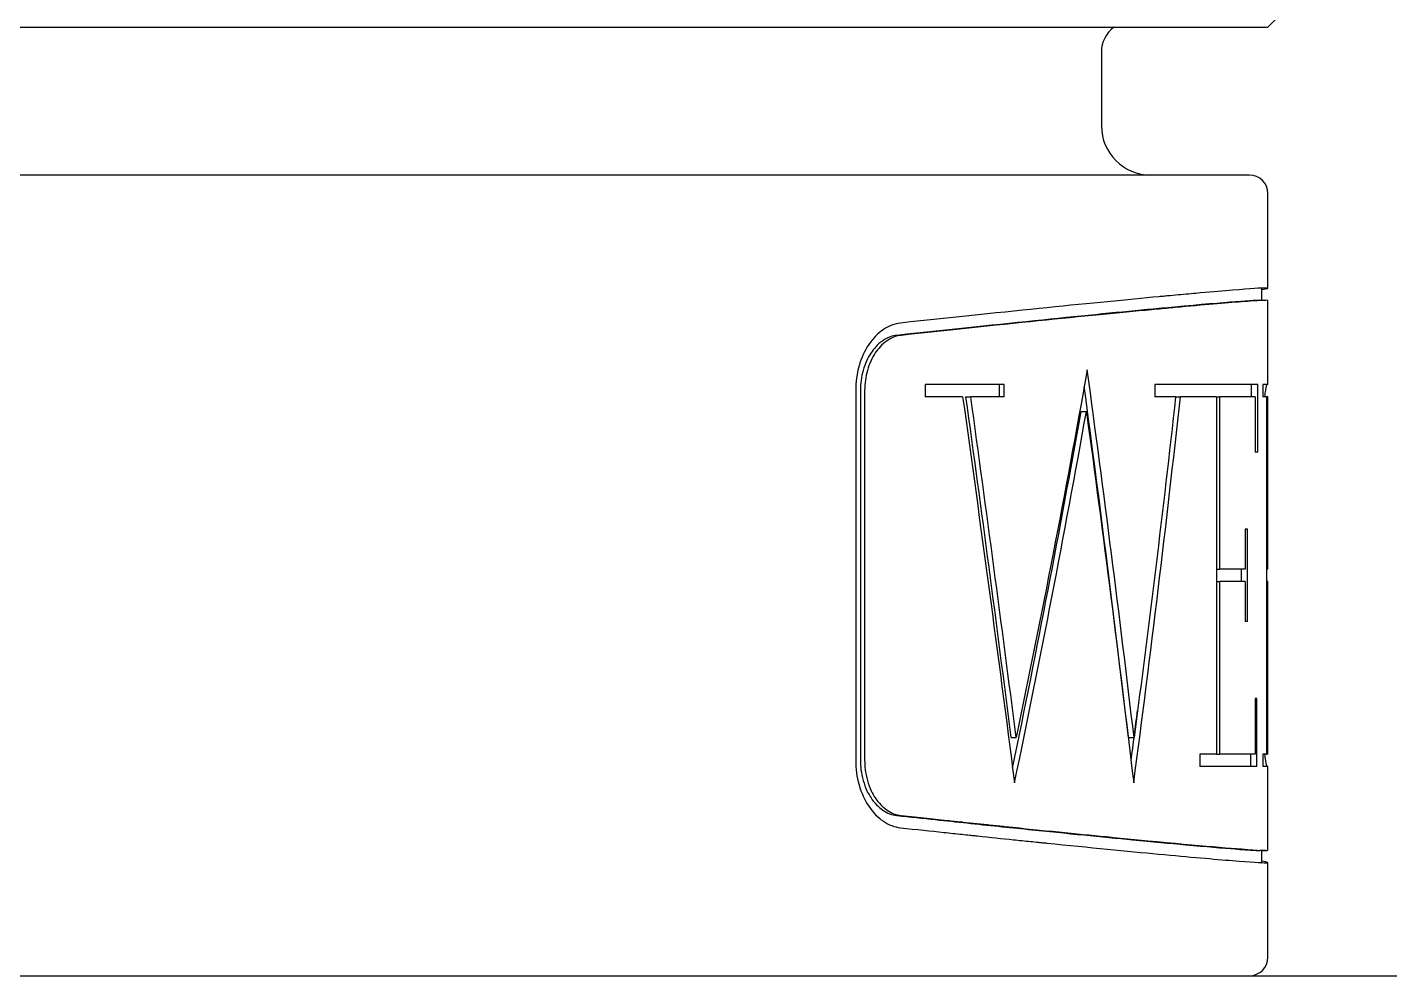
# Model space of a CAD drawing. Header units: millimetres. Extents: x 0 to 7722, y 0 to 5460.
# Drawn here: x 1710.28 to 1732.39, y 2101.3 to 2116.7 of the extents above; entities that cross this region are included whole.
import ezdxf

# ---------------------------------------------------------------- set-up
doc = ezdxf.new("R2010")
doc.units = ezdxf.units.MM
doc.header["$LTSCALE"] = 5
doc.layers.get('0').update_dxf_attribs({"linetype": 'CONTINUOUS'})

msp = doc.modelspace()

# ---------------------------------------------------------------- linework, layer by layer
for p, q in [((1730.408, 2116.701), (1730.908, 2117.201)), ((1688.408, 2116.701), (1730.408, 2116.701)), ((1727.708, 2116.301), (1727.708, 2115.101)), ((1730.108, 2114.301), (1688.708, 2114.301)), ((1730.408, 2112.464), (1730.408, 2114.001)), ((1730.278, 2112.267), (1730.377, 2112.267)), ((1730.308, 2112.267), (1730.308, 2112.464)), ((1730.408, 2110.901), (1730.408, 2112.264)), ((1723.72, 2110.801), (1723.72, 2104.801)), ((1723.797, 2110.801), (1723.797, 2104.801)), ((1723.866, 2110.801), (1723.866, 2104.801)), ((1724.848, 2110.901), (1724.848, 2110.701)), ((1726.132, 2110.901), (1724.848, 2110.901)), ((1725.456, 2110.701), (1724.848, 2110.701)), ((1725.51, 2110.701), (1725.587, 2110.701)), ((1726.132, 2110.701), (1725.587, 2110.701)), ((1726.052, 2110.701), (1726.052, 2110.901)), ((1726.132, 2110.701), (1726.132, 2110.901)), ((1728.575, 2110.901), (1728.575, 2110.701)), ((1730.243, 2110.901), (1728.575, 2110.901)), ((1728.912, 2110.701), (1728.575, 2110.701)), ((1728.912, 2110.701), (1728.989, 2110.701)), ((1729.574, 2110.701), (1728.989, 2110.701)), ((1729.574, 2110.701), (1729.574, 2104.901)), ((1729.574, 2110.701), (1729.629, 2110.701)), ((1730.203, 2110.701), (1729.629, 2110.701)), ((1729.629, 2107.901), (1729.629, 2110.701)), ((1730.143, 2110.701), (1730.143, 2110.901)), ((1730.203, 2110.701), (1730.203, 2109.801)), ((1730.243, 2109.801), (1730.243, 2110.901)), ((1730.328, 2110.901), (1730.328, 2110.701)), ((1730.408, 2110.901), (1730.328, 2110.901)), ((1730.387, 2110.701), (1730.328, 2110.701)), ((1730.387, 2110.701), (1730.387, 2104.901)), ((1730.387, 2110.701), (1730.395, 2110.701)), ((1730.395, 2110.701), (1730.395, 2107.901)), ((1730.408, 2110.701), (1730.395, 2110.701)), ((1730.408, 2107.901), (1730.408, 2110.701)), ((1727.378, 2110.461), (1727.464, 2110.461)), ((1730.243, 2109.801), (1730.203, 2109.801)), ((1730.04, 2108.551), (1730.04, 2107.901)), ((1730.076, 2108.551), (1730.04, 2108.551)), ((1730.076, 2107.051), (1730.076, 2108.551)), ((1729.574, 2107.901), (1729.629, 2107.901)), ((1730.04, 2107.901), (1729.629, 2107.901)), ((1729.978, 2107.701), (1729.978, 2107.901)), ((1730.387, 2107.901), (1730.395, 2107.901)), ((1730.408, 2107.901), (1730.395, 2107.901)), ((1729.574, 2107.701), (1729.629, 2107.701)), ((1730.04, 2107.701), (1729.629, 2107.701)), ((1729.629, 2104.901), (1729.629, 2107.701)), ((1730.04, 2107.701), (1730.04, 2107.051)), ((1730.387, 2107.701), (1730.395, 2107.701)), ((1730.395, 2107.701), (1730.395, 2104.901)), ((1730.408, 2107.701), (1730.395, 2107.701)), ((1730.408, 2104.901), (1730.408, 2107.701)), ((1730.076, 2107.051), (1730.04, 2107.051)), ((1728.526, 2106.725), (1728.526, 2106.725)), ((1730.203, 2105.801), (1730.203, 2104.901)), ((1730.23, 2105.801), (1730.203, 2105.801)), ((1730.23, 2104.701), (1730.23, 2105.801)), ((1726.244, 2105.168), (1726.325, 2105.168)), ((1728.147, 2105.168), (1728.237, 2105.168)), ((1729.304, 2104.901), (1729.304, 2104.701)), ((1729.574, 2104.901), (1729.304, 2104.901)), ((1729.574, 2104.901), (1729.629, 2104.901)), ((1730.203, 2104.901), (1729.629, 2104.901)), ((1730.131, 2104.701), (1730.131, 2104.901)), ((1730.387, 2104.901), (1730.328, 2104.901)), ((1730.328, 2104.901), (1730.328, 2104.701)), ((1730.387, 2104.901), (1730.395, 2104.901)), ((1730.408, 2104.901), (1730.395, 2104.901)), ((1730.23, 2104.701), (1729.304, 2104.701)), ((1730.408, 2104.701), (1730.328, 2104.701)), ((1730.408, 2103.338), (1730.408, 2104.701)), ((1730.373, 2103.335), (1730.278, 2103.335)), ((1730.308, 2103.138), (1730.308, 2103.335)), ((1730.408, 2101.601), (1730.408, 2103.138)), ((1682.985, 2101.301), (1737.908, 2101.301))]:
    msp.add_line(p, q)
for centre, radius, start, end in [((1728.208, 2116.301), 0.5, 126.8699, 180), ((1728.508, 2115.101), 0.8, 180, 270), ((1730.108, 2114.001), 0.3, 0, 90), ((1730.108, 2101.601), 0.3, 270, 0)]:
    msp.add_arc(centre, radius, start, end)
for points, knots in [([(1730.308, 2112.441), (1730.412, 2112.458), (1730.435, 2112.467), (1730.309, 2112.467), (1730.128, 2112.455), (1729.69, 2112.419), (1729.517, 2112.405), (1729.217, 2112.378), (1729.11, 2112.368), (1728.94, 2112.353), (1728.881, 2112.347), (1728.792, 2112.339), (1728.761, 2112.336), (1728.7, 2112.33), (1728.668, 2112.328), (1728.136, 2112.278), (1727.53, 2112.218), (1726.128, 2112.076), (1725.33, 2111.993), (1724.447, 2111.898)], [0.3943211, 0.3943211, 0.3943211, 0.3943211, 0.5, 0.5, 0.625, 0.625, 0.6875, 0.6875, 0.71875, 0.71875, 0.734375, 0.734375, 0.7421875, 0.7421875, 0.75, 0.75, 0.875, 0.875, 1, 1, 1, 1]), ([(1730.278, 2112.267), (1730.15, 2112.267), (1729.625, 2112.225), (1728.732, 2112.142), (1728.672, 2112.136), (1728.611, 2112.131), (1728.548, 2112.125), (1728.05, 2112.078), (1727.448, 2112.019), (1726.751, 2111.947), (1726.054, 2111.876), (1725.262, 2111.793), (1724.386, 2111.698)], [0.5000014, 0.5000014, 0.5000014, 0.5000014, 0.734375, 0.734375, 0.734375, 0.75, 0.75, 0.75, 0.875, 0.875, 0.875, 1, 1, 1, 1]), ([(1730.408, 2112.264), (1730.408, 2112.272), (1730.264, 2112.265), (1729.978, 2112.243), (1729.727, 2112.223), (1729.367, 2112.192), (1728.904, 2112.149), (1728.811, 2112.141), (1728.714, 2112.132), (1728.614, 2112.122), (1727.614, 2112.028), (1726.203, 2111.887), (1724.458, 2111.698)], [0.4621852, 0.4621852, 0.4621852, 0.4621852, 0.6034336, 0.6034336, 0.6034336, 0.7273606, 0.7273606, 0.7273606, 0.752146, 0.752146, 0.752146, 1, 1, 1, 1]), ([(1724.447, 2111.898), (1724.349, 2111.887), (1724.258, 2111.852), (1724.169, 2111.792), (1724.08, 2111.731), (1724.001, 2111.65), (1723.933, 2111.549), (1723.865, 2111.447), (1723.812, 2111.331), (1723.775, 2111.203), (1723.739, 2111.074), (1723.72, 2110.94), (1723.72, 2110.801)], [0, 0, 0, 0, 0.25, 0.25, 0.25, 0.5, 0.5, 0.5, 0.75, 0.75, 0.75, 1, 1, 1, 1]), ([(1724.386, 2111.698), (1724.32, 2111.691), (1724.243, 2111.669), (1724.071, 2111.551), (1724.011, 2111.475), (1723.914, 2111.33), (1723.871, 2111.235), (1723.812, 2111.024), (1723.797, 2110.914), (1723.797, 2110.801)], [-0.1176226, -0.1176226, -0.1176226, -0.1176226, -0.0934933, -0.0934933, -0.067893, -0.067893, -0.034017, -0.034017, 0, 0, 0, 0]), ([(1724.458, 2111.698), (1724.391, 2111.691), (1724.314, 2111.668), (1724.142, 2111.551), (1724.08, 2111.476), (1723.983, 2111.33), (1723.94, 2111.235), (1723.881, 2111.024), (1723.866, 2110.914), (1723.866, 2110.801)], [-0.1177951, -0.1177951, -0.1177951, -0.1177951, -0.0936159, -0.0936159, -0.0679515, -0.0679515, -0.0340279, -0.0340279, 0, 0, 0, 0]), ([(1727.478, 2111.14), (1727.3, 2110.144), (1727.115, 2109.149), (1726.731, 2107.159), (1726.531, 2106.164), (1726.325, 2105.168)], [-0.6331564, -0.6331564, -0.6331564, -0.6331564, -0.3165782, -0.3165782, 0, 0, 0, 0]), ([(1728.231, 2104.434), (1728.37, 2105.479), (1728.503, 2106.523), (1728.755, 2108.612), (1728.875, 2109.656), (1728.989, 2110.701)], [-0.6546357, -0.6546357, -0.6546357, -0.6546357, -0.3273178, -0.3273178, 0, 0, 0, 0]), ([(1730.359, 2110.701), (1730.364, 2110.741), (1730.369, 2110.776), (1730.374, 2110.805), (1730.384, 2110.869), (1730.392, 2110.901), (1730.398, 2110.901)], [0.8185265, 0.8185265, 0.8185265, 0.8185265, 0.875, 0.875, 0.875, 1, 1, 1, 1]), ([(1726.298, 2104.433), (1726.507, 2105.439), (1726.709, 2106.443), (1727.098, 2108.452), (1727.285, 2109.456), (1727.464, 2110.461)], [-0.6390793, -0.6390793, -0.6390793, -0.6390793, -0.3195397, -0.3195397, 0, 0, 0, 0]), ([(1723.72, 2104.801), (1723.72, 2104.66), (1723.738, 2104.528), (1723.775, 2104.399), (1723.812, 2104.27), (1723.865, 2104.155), (1723.933, 2104.053), (1724.001, 2103.951), (1724.08, 2103.87), (1724.169, 2103.81), (1724.257, 2103.75), (1724.35, 2103.715), (1724.447, 2103.704)], [0, 0, 0, 0, 0.25, 0.25, 0.25, 0.5, 0.5, 0.5, 0.75, 0.75, 0.75, 1, 1, 1, 1]), ([(1723.797, 2104.801), (1723.797, 2104.705), (1723.807, 2104.593), (1723.878, 2104.343), (1723.927, 2104.252), (1724.024, 2104.106), (1724.088, 2104.039), (1724.232, 2103.941), (1724.307, 2103.912), (1724.386, 2103.903)], [-0.1173587, -0.1173587, -0.1173587, -0.1173587, -0.0933604, -0.0933604, -0.0677081, -0.0677081, -0.033882, -0.033882, 0, 0, 0, 0]), ([(1723.866, 2104.801), (1723.866, 2104.705), (1723.876, 2104.593), (1723.947, 2104.343), (1723.997, 2104.252), (1724.094, 2104.106), (1724.158, 2104.039), (1724.303, 2103.941), (1724.379, 2103.912), (1724.458, 2103.903)], [-0.1178427, -0.1178427, -0.1178427, -0.1178427, -0.0937131, -0.0937131, -0.0679565, -0.0679565, -0.0340281, -0.0340281, 0, 0, 0, 0]), ([(1730.398, 2104.701), (1730.392, 2104.701), (1730.384, 2104.733), (1730.374, 2104.797), (1730.369, 2104.826), (1730.364, 2104.86), (1730.359, 2104.901)], [0, 0, 0, 0, 0.125, 0.125, 0.125, 0.1814237, 0.1814237, 0.1814237, 0.1814237]), ([(1724.386, 2103.903), (1724.601, 2103.88), (1724.812, 2103.858), (1725.19, 2103.817), (1725.359, 2103.799), (1725.872, 2103.744), (1726.204, 2103.71), (1727.158, 2103.612), (1727.724, 2103.556), (1728.535, 2103.478), (1728.824, 2103.451), (1729.411, 2103.398), (1729.68, 2103.375), (1729.98, 2103.351), (1730.062, 2103.345), (1730.198, 2103.337), (1730.248, 2103.335), (1730.278, 2103.335)], [-2.382157, -2.382157, -2.382157, -2.382157, -2.289141, -2.289141, -2.210859, -2.210859, -2.046304, -2.046304, -1.711639, -1.711639, -1.488648, -1.488648, -1.190915, -1.190915, -1.042177, -1.042177, -0.880346, -0.880346, -0.880346, -0.880346]), ([(1724.458, 2103.903), (1724.755, 2103.872), (1725.015, 2103.844), (1725.242, 2103.819), (1725.28, 2103.815), (1725.317, 2103.811), (1725.353, 2103.808), (1725.371, 2103.806), (1725.389, 2103.804), (1725.407, 2103.802), (1725.416, 2103.801), (1725.424, 2103.8), (1725.433, 2103.799), (1725.442, 2103.798), (1725.45, 2103.797), (1725.459, 2103.796), (1725.61, 2103.78), (1725.762, 2103.764), (1725.916, 2103.748), (1725.993, 2103.74), (1726.07, 2103.732), (1726.147, 2103.724), (1726.186, 2103.72), (1726.225, 2103.716), (1726.264, 2103.712), (1726.283, 2103.71), (1726.302, 2103.708), (1726.322, 2103.706), (1726.341, 2103.704), (1726.362, 2103.702), (1726.38, 2103.7), (1726.965, 2103.64), (1727.495, 2103.587), (1727.961, 2103.542), (1728.895, 2103.451), (1729.576, 2103.39), (1729.978, 2103.359), (1730.264, 2103.337), (1730.405, 2103.33), (1730.404, 2103.338)], [0, 0, 0, 0, 0.037178, 0.037178, 0.037178, 0.0433743, 0.0433743, 0.0433743, 0.0464725, 0.0464725, 0.0464725, 0.0480216, 0.0480216, 0.0480216, 0.0495707, 0.0495707, 0.0495707, 0.074356, 0.074356, 0.074356, 0.0867487, 0.0867487, 0.0867487, 0.092945, 0.092945, 0.092945, 0.0960432, 0.0960432, 0.0960432, 0.0991414, 0.0991414, 0.0991414, 0.1982827, 0.1982827, 0.1982827, 0.3965654, 0.3965654, 0.3965654, 0.5378093, 0.5378093, 0.5378093, 0.5378093]), ([(1724.447, 2103.704), (1724.709, 2103.676), (1724.942, 2103.651), (1725.254, 2103.618), (1725.351, 2103.607), (1725.488, 2103.593), (1725.532, 2103.588), (1725.596, 2103.581), (1725.617, 2103.579), (1725.648, 2103.576), (1725.659, 2103.575), (1725.674, 2103.573), (1725.679, 2103.573), (1725.686, 2103.572), (1725.689, 2103.572), (1725.694, 2103.571), (1725.696, 2103.571), (1725.9, 2103.55), (1726.094, 2103.529), (1726.374, 2103.5), (1726.466, 2103.491), (1726.601, 2103.477), (1726.645, 2103.473), (1726.711, 2103.466), (1726.733, 2103.464), (1726.777, 2103.459), (1726.798, 2103.457), (1727.523, 2103.384), (1728.131, 2103.324), (1729.142, 2103.23), (1729.544, 2103.194), (1730.128, 2103.147), (1730.309, 2103.135), (1730.435, 2103.135), (1730.412, 2103.143), (1730.308, 2103.16)], [0, 0, 0, 0, 0.03125, 0.03125, 0.046875, 0.046875, 0.0546875, 0.0546875, 0.0585938, 0.0585938, 0.0605469, 0.0605469, 0.0615234, 0.0615234, 0.0620117, 0.0620117, 0.0625, 0.0625, 0.09375, 0.09375, 0.109375, 0.109375, 0.1171875, 0.1171875, 0.1210938, 0.1210938, 0.125, 0.125, 0.25, 0.25, 0.375, 0.375, 0.5, 0.5, 0.605678, 0.605678, 0.605678, 0.605678]), ([(1730.307, 2103.137), (1730.307, 2103.137), (1730.308, 2103.137), (1730.308, 2103.137), (1730.308, 2103.138), (1730.308, 2103.138)], [-0.78863982, -0.78863982, -0.78863982, -0.78863982, -0.78265024, -0.78265024, -0.76678653, -0.76678653, -0.76678653, -0.76678653])]:
    msp.add_open_spline(points, degree=3, knots=knots)
for points in [[(1730.308, 2112.464), (1730.308, 2112.464), (1730.308, 2112.464), (1730.307, 2112.465)], [(1730.307, 2112.265), (1730.307, 2112.265), (1730.307, 2112.265), (1730.307, 2112.265)], [(1725.677, 2111.828), (1725.677, 2111.828), (1725.677, 2111.828), (1725.677, 2111.828)], [(1725.771, 2111.838), (1725.771, 2111.838), (1725.771, 2111.838), (1725.771, 2111.838)], [(1728.237, 2105.168), (1728.001, 2107.159), (1727.748, 2109.15), (1727.478, 2111.14)], [(1725.456, 2110.701), (1725.748, 2108.612), (1726.029, 2106.522), (1726.298, 2104.433)], [(1726.244, 2105.168), (1726.009, 2107.012), (1725.764, 2108.857), (1725.51, 2110.701)], [(1726.325, 2105.168), (1726.088, 2107.012), (1725.842, 2108.857), (1725.587, 2110.701)], [(1728.147, 2105.168), (1727.924, 2107.067), (1727.684, 2108.967), (1727.429, 2110.866)], [(1728.912, 2110.701), (1728.707, 2108.856), (1728.482, 2107.012), (1728.237, 2105.168)], [(1726.267, 2104.673), (1726.664, 2106.602), (1727.035, 2108.532), (1727.378, 2110.461)], [(1727.464, 2110.461), (1727.738, 2108.452), (1727.994, 2106.443), (1728.231, 2104.434)], [(1728.189, 2104.792), (1728.225, 2105.064), (1728.26, 2105.336), (1728.295, 2105.607)], [(1725.677, 2103.773), (1725.677, 2103.773), (1725.677, 2103.773), (1725.677, 2103.774)], [(1725.694, 2103.763), (1725.694, 2103.763), (1725.694, 2103.763), (1725.694, 2103.763)], [(1725.772, 2103.763), (1725.772, 2103.763), (1725.772, 2103.764), (1725.771, 2103.764)]]:
    msp.add_open_spline(points, degree=3)

doc.saveas('drawing.dxf')
